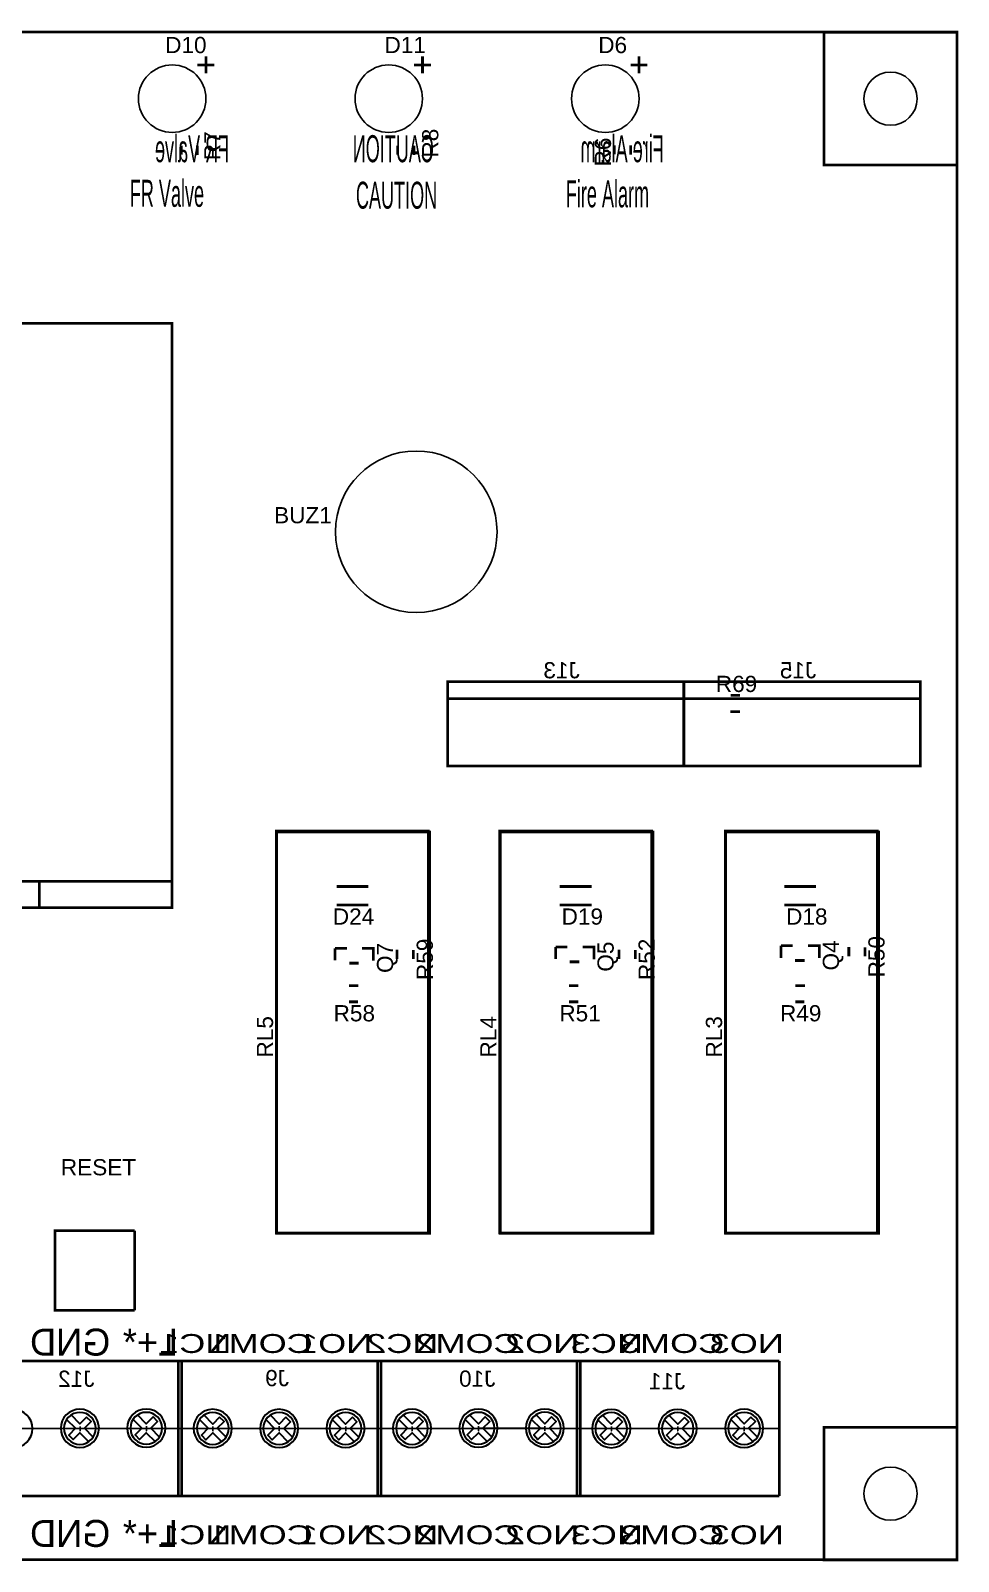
# Model space of a CAD drawing. Header units: centimetres. Extents: x -11 to 419, y -6 to 110.
# Drawn here: x 349 to 418.9, y -5.6 to 109.6 of the extents above; entities that cross this region are included whole.
import ezdxf

# ---------------------------------------------------------------- set-up
doc = ezdxf.new("R2010")
doc.units = ezdxf.units.CM
doc.header["$MEASUREMENT"] = 0
doc.layers.add('layer 1', color=7, linetype='Continuous')

msp = doc.modelspace()

# ---------------------------------------------------------------- linework, layer by layer
at = {"const_width": 0.203}
for points in [[(418.76, -5.5), (218.76, -5.5), (218.76, 109.5), (418.76, 109.5), (418.76, -5.5)], [(418.75, 99.48), (408.75, 99.48), (408.75, 109.48), (418.75, 109.48), (418.75, 99.48)], [(362.22, 107.66), (362.22, 106.39)], [(378.52, 107.66), (378.52, 106.39)], [(394.82, 107.66), (394.82, 106.39)], [(362.85, 107.02), (361.58, 107.02)], [(379.15, 107.02), (377.88, 107.02)], [(395.45, 107.02), (394.18, 107.02)], [(360.36, 100.95), (360.36, 100.26)], [(361.58, 100.95), (361.58, 100.24)], [(376.66, 100.95), (376.66, 100.26)], [(377.88, 100.95), (377.88, 100.24)], [(392.96, 100.98), (392.96, 100.29)], [(394.18, 100.98), (394.18, 100.27)], [(359.67, 43.58), (275.67, 43.58), (275.67, 87.58), (359.67, 87.58), (359.67, 43.58), (349.67, 43.58), (349.67, 45.58), (359.67, 45.58), (359.67, 43.58), (311.67, 43.58), (311.67, 45.58), (359.67, 45.58), (359.67, 43.58)], [(398.19, 54.24), (380.41, 54.24), (380.41, 60.59), (398.19, 60.59), (398.19, 54.24)], [(415.99, 54.24), (398.21, 54.24), (398.21, 60.59), (415.99, 60.59), (415.99, 54.24)], [(380.41, 59.32), (398.19, 59.32)], [(398.21, 59.32), (415.99, 59.32)], [(402.41, 59.57), (401.72, 59.57)], [(402.41, 58.35), (401.7, 58.35)], [(378.95, 19.1), (367.52, 19.1), (367.52, 49.35), (378.95, 49.35), (378.95, 19.1)], [(379.05, 19.08), (367.55, 19.08), (367.55, 49.28), (379.05, 49.28), (379.05, 19.08)], [(395.77, 19.1), (384.34, 19.1), (384.34, 49.35), (395.77, 49.35), (395.77, 19.1)], [(395.87, 19.08), (384.37, 19.08), (384.37, 49.28), (395.87, 49.28), (395.87, 19.08)], [(412.75, 19.1), (401.32, 19.1), (401.32, 49.35), (412.75, 49.35), (412.75, 19.1)], [(412.85, 19.08), (401.35, 19.08), (401.35, 49.28), (412.85, 49.28), (412.85, 19.08)], [(372.05, 45.18), (374.45, 45.18)], [(388.85, 45.18), (391.25, 45.18)], [(405.75, 45.18), (408.15, 45.18)], [(372.05, 43.78), (374.45, 43.78)], [(388.85, 43.78), (391.25, 43.78)], [(405.75, 43.78), (408.15, 43.78)], [(371.94, 40.53), (372.83, 40.53)], [(371.94, 40.53), (371.94, 39.62)], [(374.83, 39.59), (374.83, 40.53), (373.97, 40.53)], [(376.61, 39.72), (376.61, 40.43)], [(377.83, 39.72), (377.83, 40.41)], [(388.54, 40.63), (389.43, 40.63)], [(388.54, 40.63), (388.54, 39.72)], [(391.43, 39.69), (391.43, 40.63), (390.57, 40.63)], [(393.31, 39.72), (393.31, 40.43)], [(394.53, 39.72), (394.53, 40.41)], [(405.5, 40.73), (406.39, 40.73)], [(405.5, 40.73), (405.5, 39.81)], [(408.4, 39.79), (408.4, 40.73), (407.53, 40.73)], [(410.61, 39.92), (410.61, 40.63)], [(411.83, 39.92), (411.83, 40.61)], [(373.01, 39.41), (373.72, 39.41)], [(389.61, 39.51), (390.32, 39.51)], [(406.57, 39.61), (407.28, 39.61)], [(372.98, 37.72), (373.7, 37.72)], [(389.55, 37.72), (390.26, 37.72)], [(406.58, 37.72), (407.3, 37.72)], [(372.98, 36.5), (373.67, 36.5)], [(389.55, 36.5), (390.24, 36.5)], [(406.58, 36.5), (407.27, 36.5)], [(356.85, 19.28), (350.85, 19.28), (350.85, 13.28), (356.85, 13.28)], [(356.85, 19.28), (356.85, 13.28)], [(360.39, 9.46), (345.15, 9.46)], [(360.15, -0.7), (360.15, 9.46)], [(375.39, 9.46), (360.15, 9.46)], [(360.39, 9.46), (360.39, -0.7)], [(375.15, -0.7), (375.15, 9.46)], [(390.39, 9.46), (375.15, 9.46)], [(375.39, -0.7), (375.39, 9.46)], [(390.15, -0.7), (390.15, 9.46)], [(405.39, 9.46), (390.15, 9.46)], [(390.39, -0.7), (390.39, 9.46)], [(405.39, -0.7), (405.39, 9.46)], [(418.75, -5.52), (408.75, -5.52), (408.75, 4.48), (418.75, 4.48), (418.75, -5.52)], [(345.15, -0.7), (360.39, -0.7)], [(360.15, -0.7), (375.39, -0.7)], [(375.15, -0.7), (390.39, -0.7)], [(390.15, -0.7), (405.39, -0.7)]]:
    msp.add_lwpolyline(points, dxfattribs=at)
at = {"linetype": 'Continuous'}
for points in [[(264.46, 4.38), (405.39, 4.38)], [(347.74, 4.38), (352.74, 4.39), (352.74, 4.2), (352.74, 4.54)], [(352.74, 4.39), (357.74, 4.4), (357.74, 4.2), (357.74, 4.55)], [(357.74, 4.38), (362.74, 4.39), (362.74, 4.2), (362.74, 4.54)], [(362.74, 4.39), (367.74, 4.4), (367.74, 4.2), (367.74, 4.55)], [(367.74, 4.38), (372.74, 4.38), (372.74, 4.19), (372.74, 4.54)], [(372.74, 4.38), (377.74, 4.39), (377.74, 4.2), (377.74, 4.54)], [(377.74, 4.39), (382.74, 4.4), (382.74, 4.2), (382.74, 4.55)], [(382.74, 4.4), (387.74, 4.4), (387.74, 4.21), (387.74, 4.55)], [(387.74, 4.38), (392.74, 4.39), (392.74, 4.2), (392.74, 4.54)], [(392.74, 4.38), (397.73, 4.39), (397.73, 4.2), (397.73, 4.54)], [(397.73, 4.38), (402.73, 4.39), (402.73, 4.2), (402.73, 4.54)]]:
    msp.add_lwpolyline(points, dxfattribs=at)
for centre, radius in [((359.68, 104.48), 2.54), ((375.98, 104.48), 2.54), ((392.28, 104.48), 2.54), ((413.75, 104.48), 2), ((359.68, 104.48), 0), ((375.98, 104.48), 0), ((392.28, 104.48), 0), ((378.05, 71.88), 6.08), ((413.75, -0.52), 2)]:
    msp.add_circle(centre, radius)
at = {"layer": 'layer 1', "lineweight": 30}
for points, knots in [([(347.73, 5.82), (348.52, 5.82), (349.17, 5.17), (349.17, 4.38), (349.17, 4.38), (349.17, 3.59), (348.52, 2.94), (347.73, 2.94), (347.73, 2.94), (346.93, 2.94), (346.29, 3.59), (346.29, 4.38), (346.29, 4.38), (346.29, 5.17), (346.93, 5.82), (347.73, 5.82), (347.73, 5.82), (347.73, 5.82), (347.73, 5.82), (347.73, 5.82)], [0, 0, 0, 0, 0.2, 0.2, 0.2, 0.2, 0.4, 0.4, 0.4, 0.4, 0.6, 0.6, 0.6, 0.6, 0.8, 0.8, 0.8, 0.8, 1, 1, 1, 1]), ([(352.73, 5.84), (353.52, 5.84), (354.17, 5.19), (354.17, 4.4), (354.17, 4.4), (354.17, 3.61), (353.52, 2.96), (352.73, 2.96), (352.73, 2.96), (351.93, 2.96), (351.29, 3.61), (351.29, 4.4), (351.29, 4.4), (351.29, 5.19), (351.93, 5.84), (352.73, 5.84), (352.73, 5.84), (352.73, 5.84), (352.73, 5.84), (352.73, 5.84)], [0, 0, 0, 0, 0.2, 0.2, 0.2, 0.2, 0.4, 0.4, 0.4, 0.4, 0.6, 0.6, 0.6, 0.6, 0.8, 0.8, 0.8, 0.8, 1, 1, 1, 1]), ([(357.73, 5.85), (358.52, 5.85), (359.17, 5.2), (359.17, 4.41), (359.17, 4.41), (359.17, 3.62), (358.52, 2.97), (357.73, 2.97), (357.73, 2.97), (356.93, 2.97), (356.29, 3.62), (356.29, 4.41), (356.29, 4.41), (356.29, 5.2), (356.93, 5.85), (357.73, 5.85), (357.73, 5.85), (357.73, 5.85), (357.73, 5.85), (357.73, 5.85)], [0, 0, 0, 0, 0.2, 0.2, 0.2, 0.2, 0.4, 0.4, 0.4, 0.4, 0.6, 0.6, 0.6, 0.6, 0.8, 0.8, 0.8, 0.8, 1, 1, 1, 1]), ([(362.73, 5.83), (363.52, 5.83), (364.17, 5.19), (364.17, 4.4), (364.17, 4.4), (364.17, 3.6), (363.52, 2.96), (362.73, 2.96), (362.73, 2.96), (361.93, 2.96), (361.29, 3.6), (361.29, 4.4), (361.29, 4.4), (361.29, 5.19), (361.93, 5.83), (362.73, 5.83), (362.73, 5.83), (362.73, 5.83), (362.73, 5.83), (362.73, 5.83)], [0, 0, 0, 0, 0.2, 0.2, 0.2, 0.2, 0.4, 0.4, 0.4, 0.4, 0.6, 0.6, 0.6, 0.6, 0.8, 0.8, 0.8, 0.8, 1, 1, 1, 1]), ([(367.73, 5.83), (368.52, 5.83), (369.17, 5.18), (369.17, 4.39), (369.17, 4.39), (369.17, 3.6), (368.52, 2.95), (367.73, 2.95), (367.73, 2.95), (366.93, 2.95), (366.29, 3.6), (366.29, 4.39), (366.29, 4.39), (366.29, 5.18), (366.93, 5.83), (367.73, 5.83), (367.73, 5.83), (367.73, 5.83), (367.73, 5.83), (367.73, 5.83)], [0, 0, 0, 0, 0.2, 0.2, 0.2, 0.2, 0.4, 0.4, 0.4, 0.4, 0.6, 0.6, 0.6, 0.6, 0.8, 0.8, 0.8, 0.8, 1, 1, 1, 1]), ([(372.73, 5.83), (373.52, 5.83), (374.17, 5.19), (374.17, 4.39), (374.17, 4.39), (374.17, 3.6), (373.52, 2.96), (372.73, 2.96), (372.73, 2.96), (371.93, 2.96), (371.29, 3.6), (371.29, 4.39), (371.29, 4.39), (371.29, 5.19), (371.93, 5.83), (372.73, 5.83), (372.73, 5.83), (372.73, 5.83), (372.73, 5.83), (372.73, 5.83)], [0, 0, 0, 0, 0.2, 0.2, 0.2, 0.2, 0.4, 0.4, 0.4, 0.4, 0.6, 0.6, 0.6, 0.6, 0.8, 0.8, 0.8, 0.8, 1, 1, 1, 1]), ([(377.73, 5.84), (378.52, 5.84), (379.17, 5.19), (379.17, 4.4), (379.17, 4.4), (379.17, 3.61), (378.52, 2.96), (377.73, 2.96), (377.73, 2.96), (376.93, 2.96), (376.29, 3.61), (376.29, 4.4), (376.29, 4.4), (376.29, 5.19), (376.93, 5.84), (377.73, 5.84), (377.73, 5.84), (377.73, 5.84), (377.73, 5.84), (377.73, 5.84)], [0, 0, 0, 0, 0.2, 0.2, 0.2, 0.2, 0.4, 0.4, 0.4, 0.4, 0.6, 0.6, 0.6, 0.6, 0.8, 0.8, 0.8, 0.8, 1, 1, 1, 1]), ([(382.73, 5.85), (383.52, 5.85), (384.17, 5.2), (384.17, 4.41), (384.17, 4.41), (384.17, 3.62), (383.52, 2.97), (382.73, 2.97), (382.73, 2.97), (381.93, 2.97), (381.29, 3.62), (381.29, 4.41), (381.29, 4.41), (381.29, 5.2), (381.93, 5.85), (382.73, 5.85), (382.73, 5.85), (382.73, 5.85), (382.73, 5.85), (382.73, 5.85)], [0, 0, 0, 0, 0.2, 0.2, 0.2, 0.2, 0.4, 0.4, 0.4, 0.4, 0.6, 0.6, 0.6, 0.6, 0.8, 0.8, 0.8, 0.8, 1, 1, 1, 1]), ([(387.73, 5.85), (388.52, 5.85), (389.17, 5.21), (389.17, 4.41), (389.17, 4.41), (389.17, 3.62), (388.52, 2.98), (387.73, 2.98), (387.73, 2.98), (386.93, 2.98), (386.29, 3.62), (386.29, 4.41), (386.29, 4.41), (386.29, 5.21), (386.93, 5.85), (387.73, 5.85), (387.73, 5.85), (387.73, 5.85), (387.73, 5.85), (387.73, 5.85)], [0, 0, 0, 0, 0.2, 0.2, 0.2, 0.2, 0.4, 0.4, 0.4, 0.4, 0.6, 0.6, 0.6, 0.6, 0.8, 0.8, 0.8, 0.8, 1, 1, 1, 1]), ([(392.73, 5.82), (393.52, 5.82), (394.17, 5.17), (394.17, 4.38), (394.17, 4.38), (394.17, 3.59), (393.52, 2.94), (392.73, 2.94), (392.73, 2.94), (391.93, 2.94), (391.29, 3.59), (391.29, 4.38), (391.29, 4.38), (391.29, 5.17), (391.93, 5.82), (392.73, 5.82), (392.73, 5.82), (392.73, 5.82), (392.73, 5.82), (392.73, 5.82)], [0, 0, 0, 0, 0.2, 0.2, 0.2, 0.2, 0.4, 0.4, 0.4, 0.4, 0.6, 0.6, 0.6, 0.6, 0.8, 0.8, 0.8, 0.8, 1, 1, 1, 1]), ([(397.73, 5.82), (398.52, 5.82), (399.17, 5.17), (399.17, 4.38), (399.17, 4.38), (399.17, 3.59), (398.52, 2.94), (397.73, 2.94), (397.73, 2.94), (396.93, 2.94), (396.29, 3.59), (396.29, 4.38), (396.29, 4.38), (396.29, 5.17), (396.93, 5.82), (397.73, 5.82), (397.73, 5.82), (397.73, 5.82), (397.73, 5.82), (397.73, 5.82)], [0, 0, 0, 0, 0.2, 0.2, 0.2, 0.2, 0.4, 0.4, 0.4, 0.4, 0.6, 0.6, 0.6, 0.6, 0.8, 0.8, 0.8, 0.8, 1, 1, 1, 1]), ([(402.73, 5.84), (403.52, 5.84), (404.17, 5.19), (404.17, 4.4), (404.17, 4.4), (404.17, 3.61), (403.52, 2.96), (402.73, 2.96), (402.73, 2.96), (401.93, 2.96), (401.29, 3.61), (401.29, 4.4), (401.29, 4.4), (401.29, 5.19), (401.93, 5.84), (402.73, 5.84), (402.73, 5.84), (402.73, 5.84), (402.73, 5.84), (402.73, 5.84)], [0, 0, 0, 0, 0.2, 0.2, 0.2, 0.2, 0.4, 0.4, 0.4, 0.4, 0.6, 0.6, 0.6, 0.6, 0.8, 0.8, 0.8, 0.8, 1, 1, 1, 1]), ([(352.73, 5.6), (353.39, 5.6), (353.93, 5.06), (353.93, 4.4), (353.93, 4.4), (353.93, 3.73), (353.39, 3.19), (352.73, 3.19), (352.73, 3.19), (352.07, 3.19), (351.53, 3.73), (351.53, 4.4), (351.53, 4.4), (351.53, 5.06), (352.07, 5.6), (352.73, 5.6), (352.73, 5.6), (352.73, 5.6), (352.73, 5.6), (352.73, 5.6)], [0, 0, 0, 0, 0.2, 0.2, 0.2, 0.2, 0.4, 0.4, 0.4, 0.4, 0.6, 0.6, 0.6, 0.6, 0.8, 0.8, 0.8, 0.8, 1, 1, 1, 1]), ([(353.24, 5.24), (353.24, 5.24), (353.58, 4.9), (353.58, 4.9), (353.58, 4.9), (353.58, 4.9), (353.07, 4.4), (353.07, 4.4), (353.07, 4.4), (353.07, 4.4), (353.73, 3.73), (353.73, 3.73), (353.73, 3.73), (353.64, 3.6), (353.52, 3.49), (353.39, 3.4), (353.39, 3.4), (353.39, 3.4), (352.73, 4.06), (352.73, 4.06), (352.73, 4.06), (352.73, 4.06), (352.22, 3.55), (352.22, 3.55), (352.22, 3.55), (352.22, 3.55), (351.89, 3.89), (351.89, 3.89), (351.89, 3.89), (351.89, 3.89), (352.39, 4.4), (352.39, 4.4), (352.39, 4.4), (352.39, 4.4), (351.73, 5.06), (351.73, 5.06), (351.73, 5.06), (351.81, 5.19), (351.93, 5.3), (352.07, 5.4), (352.07, 5.4), (352.07, 5.4), (352.73, 4.73), (352.73, 4.73), (352.73, 4.73), (352.73, 4.73), (353.24, 5.24), (353.24, 5.24)], [0, 0, 0, 0, 0.083333, 0.083333, 0.083333, 0.083333, 0.166667, 0.166667, 0.166667, 0.166667, 0.25, 0.25, 0.25, 0.25, 0.333333, 0.333333, 0.333333, 0.333333, 0.416667, 0.416667, 0.416667, 0.416667, 0.5, 0.5, 0.5, 0.5, 0.583333, 0.583333, 0.583333, 0.583333, 0.666667, 0.666667, 0.666667, 0.666667, 0.75, 0.75, 0.75, 0.75, 0.833333, 0.833333, 0.833333, 0.833333, 0.916667, 0.916667, 0.916667, 0.916667, 1, 1, 1, 1]), ([(357.73, 5.6), (358.39, 5.6), (358.93, 5.07), (358.93, 4.41), (358.93, 4.41), (358.93, 3.74), (358.39, 3.2), (357.73, 3.2), (357.73, 3.2), (357.07, 3.2), (356.53, 3.74), (356.53, 4.41), (356.53, 4.41), (356.53, 5.07), (357.07, 5.6), (357.73, 5.6), (357.73, 5.6), (357.73, 5.6), (357.73, 5.6), (357.73, 5.6)], [0, 0, 0, 0, 0.2, 0.2, 0.2, 0.2, 0.4, 0.4, 0.4, 0.4, 0.6, 0.6, 0.6, 0.6, 0.8, 0.8, 0.8, 0.8, 1, 1, 1, 1]), ([(358.24, 5.25), (358.24, 5.25), (358.58, 4.91), (358.58, 4.91), (358.58, 4.91), (358.58, 4.91), (358.07, 4.41), (358.07, 4.41), (358.07, 4.41), (358.07, 4.41), (358.73, 3.74), (358.73, 3.74), (358.73, 3.74), (358.64, 3.6), (358.52, 3.49), (358.39, 3.41), (358.39, 3.41), (358.39, 3.41), (357.73, 4.07), (357.73, 4.07), (357.73, 4.07), (357.73, 4.07), (357.22, 3.55), (357.22, 3.55), (357.22, 3.55), (357.22, 3.55), (356.89, 3.9), (356.89, 3.9), (356.89, 3.9), (356.89, 3.9), (357.39, 4.41), (357.39, 4.41), (357.39, 4.41), (357.39, 4.41), (356.73, 5.07), (356.73, 5.07), (356.73, 5.07), (356.81, 5.2), (356.93, 5.31), (357.07, 5.41), (357.07, 5.41), (357.07, 5.41), (357.73, 4.74), (357.73, 4.74), (357.73, 4.74), (357.73, 4.74), (358.24, 5.25), (358.24, 5.25)], [0, 0, 0, 0, 0.083333, 0.083333, 0.083333, 0.083333, 0.166667, 0.166667, 0.166667, 0.166667, 0.25, 0.25, 0.25, 0.25, 0.333333, 0.333333, 0.333333, 0.333333, 0.416667, 0.416667, 0.416667, 0.416667, 0.5, 0.5, 0.5, 0.5, 0.583333, 0.583333, 0.583333, 0.583333, 0.666667, 0.666667, 0.666667, 0.666667, 0.75, 0.75, 0.75, 0.75, 0.833333, 0.833333, 0.833333, 0.833333, 0.916667, 0.916667, 0.916667, 0.916667, 1, 1, 1, 1]), ([(362.73, 5.59), (363.39, 5.59), (363.93, 5.05), (363.93, 4.4), (363.93, 4.4), (363.93, 3.72), (363.39, 3.19), (362.73, 3.19), (362.73, 3.19), (362.07, 3.19), (361.53, 3.72), (361.53, 4.4), (361.53, 4.4), (361.53, 5.05), (362.07, 5.59), (362.73, 5.59), (362.73, 5.59), (362.73, 5.59), (362.73, 5.59), (362.73, 5.59)], [0, 0, 0, 0, 0.2, 0.2, 0.2, 0.2, 0.4, 0.4, 0.4, 0.4, 0.6, 0.6, 0.6, 0.6, 0.8, 0.8, 0.8, 0.8, 1, 1, 1, 1]), ([(363.24, 5.24), (363.24, 5.24), (363.58, 4.9), (363.58, 4.9), (363.58, 4.9), (363.58, 4.9), (363.07, 4.4), (363.07, 4.4), (363.07, 4.4), (363.07, 4.4), (363.73, 3.72), (363.73, 3.72), (363.73, 3.72), (363.64, 3.59), (363.52, 3.48), (363.39, 3.4), (363.39, 3.4), (363.39, 3.4), (362.73, 4.05), (362.73, 4.05), (362.73, 4.05), (362.73, 4.05), (362.22, 3.54), (362.22, 3.54), (362.22, 3.54), (362.22, 3.54), (361.89, 3.88), (361.89, 3.88), (361.89, 3.88), (361.89, 3.88), (362.39, 4.4), (362.39, 4.4), (362.39, 4.4), (362.39, 4.4), (361.73, 5.05), (361.73, 5.05), (361.73, 5.05), (361.81, 5.19), (361.93, 5.3), (362.07, 5.4), (362.07, 5.4), (362.07, 5.4), (362.73, 4.72), (362.73, 4.72), (362.73, 4.72), (362.73, 4.72), (363.24, 5.24), (363.24, 5.24)], [0, 0, 0, 0, 0.083333, 0.083333, 0.083333, 0.083333, 0.166667, 0.166667, 0.166667, 0.166667, 0.25, 0.25, 0.25, 0.25, 0.333333, 0.333333, 0.333333, 0.333333, 0.416667, 0.416667, 0.416667, 0.416667, 0.5, 0.5, 0.5, 0.5, 0.583333, 0.583333, 0.583333, 0.583333, 0.666667, 0.666667, 0.666667, 0.666667, 0.75, 0.75, 0.75, 0.75, 0.833333, 0.833333, 0.833333, 0.833333, 0.916667, 0.916667, 0.916667, 0.916667, 1, 1, 1, 1]), ([(367.73, 5.58), (368.39, 5.58), (368.93, 5.05), (368.93, 4.39), (368.93, 4.39), (368.93, 3.72), (368.39, 3.18), (367.73, 3.18), (367.73, 3.18), (367.07, 3.18), (366.53, 3.72), (366.53, 4.39), (366.53, 4.39), (366.53, 5.05), (367.07, 5.58), (367.73, 5.58), (367.73, 5.58), (367.73, 5.58), (367.73, 5.58), (367.73, 5.58)], [0, 0, 0, 0, 0.2, 0.2, 0.2, 0.2, 0.4, 0.4, 0.4, 0.4, 0.6, 0.6, 0.6, 0.6, 0.8, 0.8, 0.8, 0.8, 1, 1, 1, 1]), ([(368.24, 5.23), (368.24, 5.23), (368.58, 4.89), (368.58, 4.89), (368.58, 4.89), (368.58, 4.89), (368.07, 4.39), (368.07, 4.39), (368.07, 4.39), (368.07, 4.39), (368.73, 3.72), (368.73, 3.72), (368.73, 3.72), (368.64, 3.58), (368.52, 3.47), (368.39, 3.39), (368.39, 3.39), (368.39, 3.39), (367.73, 4.05), (367.73, 4.05), (367.73, 4.05), (367.73, 4.05), (367.21, 3.53), (367.21, 3.53), (367.21, 3.53), (367.21, 3.53), (366.89, 3.88), (366.89, 3.88), (366.89, 3.88), (366.89, 3.88), (367.39, 4.39), (367.39, 4.39), (367.39, 4.39), (367.39, 4.39), (366.73, 5.05), (366.73, 5.05), (366.73, 5.05), (366.81, 5.18), (366.93, 5.29), (367.07, 5.39), (367.07, 5.39), (367.07, 5.39), (367.73, 4.72), (367.73, 4.72), (367.73, 4.72), (367.73, 4.72), (368.24, 5.23), (368.24, 5.23)], [0, 0, 0, 0, 0.083333, 0.083333, 0.083333, 0.083333, 0.166667, 0.166667, 0.166667, 0.166667, 0.25, 0.25, 0.25, 0.25, 0.333333, 0.333333, 0.333333, 0.333333, 0.416667, 0.416667, 0.416667, 0.416667, 0.5, 0.5, 0.5, 0.5, 0.583333, 0.583333, 0.583333, 0.583333, 0.666667, 0.666667, 0.666667, 0.666667, 0.75, 0.75, 0.75, 0.75, 0.833333, 0.833333, 0.833333, 0.833333, 0.916667, 0.916667, 0.916667, 0.916667, 1, 1, 1, 1]), ([(372.73, 5.59), (373.39, 5.59), (373.93, 5.05), (373.93, 4.39), (373.93, 4.39), (373.93, 3.72), (373.39, 3.19), (372.73, 3.19), (372.73, 3.19), (372.07, 3.19), (371.53, 3.72), (371.53, 4.39), (371.53, 4.39), (371.53, 5.05), (372.07, 5.59), (372.73, 5.59), (372.73, 5.59), (372.73, 5.59), (372.73, 5.59), (372.73, 5.59)], [0, 0, 0, 0, 0.2, 0.2, 0.2, 0.2, 0.4, 0.4, 0.4, 0.4, 0.6, 0.6, 0.6, 0.6, 0.8, 0.8, 0.8, 0.8, 1, 1, 1, 1]), ([(373.24, 5.24), (373.24, 5.24), (373.58, 4.89), (373.58, 4.89), (373.58, 4.89), (373.58, 4.89), (373.07, 4.39), (373.07, 4.39), (373.07, 4.39), (373.07, 4.39), (373.73, 3.72), (373.73, 3.72), (373.73, 3.72), (373.64, 3.59), (373.52, 3.48), (373.39, 3.39), (373.39, 3.39), (373.39, 3.39), (372.73, 4.05), (372.73, 4.05), (372.73, 4.05), (372.73, 4.05), (372.21, 3.54), (372.21, 3.54), (372.21, 3.54), (372.21, 3.54), (371.89, 3.88), (371.89, 3.88), (371.89, 3.88), (371.89, 3.88), (372.39, 4.39), (372.39, 4.39), (372.39, 4.39), (372.39, 4.39), (371.73, 5.05), (371.73, 5.05), (371.73, 5.05), (371.81, 5.19), (371.93, 5.3), (372.07, 5.39), (372.07, 5.39), (372.07, 5.39), (372.73, 4.72), (372.73, 4.72), (372.73, 4.72), (372.73, 4.72), (373.24, 5.24), (373.24, 5.24)], [0, 0, 0, 0, 0.083333, 0.083333, 0.083333, 0.083333, 0.166667, 0.166667, 0.166667, 0.166667, 0.25, 0.25, 0.25, 0.25, 0.333333, 0.333333, 0.333333, 0.333333, 0.416667, 0.416667, 0.416667, 0.416667, 0.5, 0.5, 0.5, 0.5, 0.583333, 0.583333, 0.583333, 0.583333, 0.666667, 0.666667, 0.666667, 0.666667, 0.75, 0.75, 0.75, 0.75, 0.833333, 0.833333, 0.833333, 0.833333, 0.916667, 0.916667, 0.916667, 0.916667, 1, 1, 1, 1]), ([(377.73, 5.6), (378.39, 5.6), (378.93, 5.06), (378.93, 4.4), (378.93, 4.4), (378.93, 3.73), (378.39, 3.19), (377.73, 3.19), (377.73, 3.19), (377.07, 3.19), (376.53, 3.73), (376.53, 4.4), (376.53, 4.4), (376.53, 5.06), (377.07, 5.6), (377.73, 5.6), (377.73, 5.6), (377.73, 5.6), (377.73, 5.6), (377.73, 5.6)], [0, 0, 0, 0, 0.2, 0.2, 0.2, 0.2, 0.4, 0.4, 0.4, 0.4, 0.6, 0.6, 0.6, 0.6, 0.8, 0.8, 0.8, 0.8, 1, 1, 1, 1]), ([(378.24, 5.24), (378.24, 5.24), (378.58, 4.9), (378.58, 4.9), (378.58, 4.9), (378.58, 4.9), (378.07, 4.4), (378.07, 4.4), (378.07, 4.4), (378.07, 4.4), (378.73, 3.73), (378.73, 3.73), (378.73, 3.73), (378.64, 3.6), (378.52, 3.49), (378.39, 3.4), (378.39, 3.4), (378.39, 3.4), (377.73, 4.06), (377.73, 4.06), (377.73, 4.06), (377.73, 4.06), (377.21, 3.55), (377.21, 3.55), (377.21, 3.55), (377.21, 3.55), (376.89, 3.89), (376.89, 3.89), (376.89, 3.89), (376.89, 3.89), (377.39, 4.4), (377.39, 4.4), (377.39, 4.4), (377.39, 4.4), (376.73, 5.06), (376.73, 5.06), (376.73, 5.06), (376.81, 5.19), (376.93, 5.3), (377.07, 5.4), (377.07, 5.4), (377.07, 5.4), (377.73, 4.73), (377.73, 4.73), (377.73, 4.73), (377.73, 4.73), (378.24, 5.24), (378.24, 5.24)], [0, 0, 0, 0, 0.083333, 0.083333, 0.083333, 0.083333, 0.166667, 0.166667, 0.166667, 0.166667, 0.25, 0.25, 0.25, 0.25, 0.333333, 0.333333, 0.333333, 0.333333, 0.416667, 0.416667, 0.416667, 0.416667, 0.5, 0.5, 0.5, 0.5, 0.583333, 0.583333, 0.583333, 0.583333, 0.666667, 0.666667, 0.666667, 0.666667, 0.75, 0.75, 0.75, 0.75, 0.833333, 0.833333, 0.833333, 0.833333, 0.916667, 0.916667, 0.916667, 0.916667, 1, 1, 1, 1]), ([(382.73, 5.6), (383.39, 5.6), (383.93, 5.07), (383.93, 4.41), (383.93, 4.41), (383.93, 3.74), (383.39, 3.2), (382.73, 3.2), (382.73, 3.2), (382.07, 3.2), (381.53, 3.74), (381.53, 4.41), (381.53, 4.41), (381.53, 5.07), (382.07, 5.6), (382.73, 5.6), (382.73, 5.6), (382.73, 5.6), (382.73, 5.6), (382.73, 5.6)], [0, 0, 0, 0, 0.2, 0.2, 0.2, 0.2, 0.4, 0.4, 0.4, 0.4, 0.6, 0.6, 0.6, 0.6, 0.8, 0.8, 0.8, 0.8, 1, 1, 1, 1]), ([(383.24, 5.25), (383.24, 5.25), (383.58, 4.91), (383.58, 4.91), (383.58, 4.91), (383.58, 4.91), (383.07, 4.41), (383.07, 4.41), (383.07, 4.41), (383.07, 4.41), (383.73, 3.74), (383.73, 3.74), (383.73, 3.74), (383.64, 3.6), (383.52, 3.49), (383.39, 3.41), (383.39, 3.41), (383.39, 3.41), (382.73, 4.07), (382.73, 4.07), (382.73, 4.07), (382.73, 4.07), (382.21, 3.55), (382.21, 3.55), (382.21, 3.55), (382.21, 3.55), (381.89, 3.9), (381.89, 3.9), (381.89, 3.9), (381.89, 3.9), (382.39, 4.41), (382.39, 4.41), (382.39, 4.41), (382.39, 4.41), (381.73, 5.07), (381.73, 5.07), (381.73, 5.07), (381.81, 5.2), (381.93, 5.31), (382.07, 5.41), (382.07, 5.41), (382.07, 5.41), (382.73, 4.74), (382.73, 4.74), (382.73, 4.74), (382.73, 4.74), (383.24, 5.25), (383.24, 5.25)], [0, 0, 0, 0, 0.083333, 0.083333, 0.083333, 0.083333, 0.166667, 0.166667, 0.166667, 0.166667, 0.25, 0.25, 0.25, 0.25, 0.333333, 0.333333, 0.333333, 0.333333, 0.416667, 0.416667, 0.416667, 0.416667, 0.5, 0.5, 0.5, 0.5, 0.583333, 0.583333, 0.583333, 0.583333, 0.666667, 0.666667, 0.666667, 0.666667, 0.75, 0.75, 0.75, 0.75, 0.833333, 0.833333, 0.833333, 0.833333, 0.916667, 0.916667, 0.916667, 0.916667, 1, 1, 1, 1]), ([(387.73, 5.61), (388.39, 5.61), (388.93, 5.07), (388.93, 4.41), (388.93, 4.41), (388.93, 3.74), (388.39, 3.21), (387.73, 3.21), (387.73, 3.21), (387.07, 3.21), (386.53, 3.74), (386.53, 4.41), (386.53, 4.41), (386.53, 5.07), (387.07, 5.61), (387.73, 5.61), (387.73, 5.61), (387.73, 5.61), (387.73, 5.61), (387.73, 5.61)], [0, 0, 0, 0, 0.2, 0.2, 0.2, 0.2, 0.4, 0.4, 0.4, 0.4, 0.6, 0.6, 0.6, 0.6, 0.8, 0.8, 0.8, 0.8, 1, 1, 1, 1]), ([(388.24, 5.26), (388.24, 5.26), (388.58, 4.91), (388.58, 4.91), (388.58, 4.91), (388.58, 4.91), (388.07, 4.41), (388.07, 4.41), (388.07, 4.41), (388.07, 4.41), (388.73, 3.74), (388.73, 3.74), (388.73, 3.74), (388.64, 3.61), (388.52, 3.5), (388.39, 3.41), (388.39, 3.41), (388.39, 3.41), (387.73, 4.07), (387.73, 4.07), (387.73, 4.07), (387.73, 4.07), (387.21, 3.56), (387.21, 3.56), (387.21, 3.56), (387.21, 3.56), (386.89, 3.9), (386.89, 3.9), (386.89, 3.9), (386.89, 3.9), (387.39, 4.41), (387.39, 4.41), (387.39, 4.41), (387.39, 4.41), (386.73, 5.07), (386.73, 5.07), (386.73, 5.07), (386.81, 5.21), (386.93, 5.32), (387.07, 5.41), (387.07, 5.41), (387.07, 5.41), (387.73, 4.74), (387.73, 4.74), (387.73, 4.74), (387.73, 4.74), (388.24, 5.26), (388.24, 5.26)], [0, 0, 0, 0, 0.083333, 0.083333, 0.083333, 0.083333, 0.166667, 0.166667, 0.166667, 0.166667, 0.25, 0.25, 0.25, 0.25, 0.333333, 0.333333, 0.333333, 0.333333, 0.416667, 0.416667, 0.416667, 0.416667, 0.5, 0.5, 0.5, 0.5, 0.583333, 0.583333, 0.583333, 0.583333, 0.666667, 0.666667, 0.666667, 0.666667, 0.75, 0.75, 0.75, 0.75, 0.833333, 0.833333, 0.833333, 0.833333, 0.916667, 0.916667, 0.916667, 0.916667, 1, 1, 1, 1]), ([(392.73, 5.58), (393.39, 5.58), (393.93, 5.04), (393.93, 4.38), (393.93, 4.38), (393.93, 3.71), (393.39, 3.17), (392.73, 3.17), (392.73, 3.17), (392.07, 3.17), (391.53, 3.71), (391.53, 4.38), (391.53, 4.38), (391.53, 5.04), (392.07, 5.58), (392.73, 5.58), (392.73, 5.58), (392.73, 5.58), (392.73, 5.58), (392.73, 5.58)], [0, 0, 0, 0, 0.2, 0.2, 0.2, 0.2, 0.4, 0.4, 0.4, 0.4, 0.6, 0.6, 0.6, 0.6, 0.8, 0.8, 0.8, 0.8, 1, 1, 1, 1]), ([(393.24, 5.22), (393.24, 5.22), (393.58, 4.88), (393.58, 4.88), (393.58, 4.88), (393.58, 4.88), (393.07, 4.38), (393.07, 4.38), (393.07, 4.38), (393.07, 4.38), (393.73, 3.71), (393.73, 3.71), (393.73, 3.71), (393.64, 3.58), (393.52, 3.47), (393.39, 3.38), (393.39, 3.38), (393.39, 3.38), (392.73, 4.04), (392.73, 4.04), (392.73, 4.04), (392.73, 4.04), (392.21, 3.53), (392.21, 3.53), (392.21, 3.53), (392.21, 3.53), (391.89, 3.87), (391.89, 3.87), (391.89, 3.87), (391.89, 3.87), (392.39, 4.38), (392.39, 4.38), (392.39, 4.38), (392.39, 4.38), (391.73, 5.04), (391.73, 5.04), (391.73, 5.04), (391.81, 5.17), (391.93, 5.28), (392.07, 5.38), (392.07, 5.38), (392.07, 5.38), (392.73, 4.71), (392.73, 4.71), (392.73, 4.71), (392.73, 4.71), (393.24, 5.22), (393.24, 5.22)], [0, 0, 0, 0, 0.083333, 0.083333, 0.083333, 0.083333, 0.166667, 0.166667, 0.166667, 0.166667, 0.25, 0.25, 0.25, 0.25, 0.333333, 0.333333, 0.333333, 0.333333, 0.416667, 0.416667, 0.416667, 0.416667, 0.5, 0.5, 0.5, 0.5, 0.583333, 0.583333, 0.583333, 0.583333, 0.666667, 0.666667, 0.666667, 0.666667, 0.75, 0.75, 0.75, 0.75, 0.833333, 0.833333, 0.833333, 0.833333, 0.916667, 0.916667, 0.916667, 0.916667, 1, 1, 1, 1]), ([(397.73, 5.58), (398.39, 5.58), (398.93, 5.04), (398.93, 4.38), (398.93, 4.38), (398.93, 3.71), (398.39, 3.18), (397.73, 3.18), (397.73, 3.18), (397.07, 3.18), (396.53, 3.71), (396.53, 4.38), (396.53, 4.38), (396.53, 5.04), (397.07, 5.58), (397.73, 5.58), (397.73, 5.58), (397.73, 5.58), (397.73, 5.58), (397.73, 5.58)], [0, 0, 0, 0, 0.2, 0.2, 0.2, 0.2, 0.4, 0.4, 0.4, 0.4, 0.6, 0.6, 0.6, 0.6, 0.8, 0.8, 0.8, 0.8, 1, 1, 1, 1]), ([(398.24, 5.22), (398.24, 5.22), (398.58, 4.88), (398.58, 4.88), (398.58, 4.88), (398.58, 4.88), (398.07, 4.38), (398.07, 4.38), (398.07, 4.38), (398.07, 4.38), (398.73, 3.71), (398.73, 3.71), (398.73, 3.71), (398.64, 3.58), (398.52, 3.47), (398.39, 3.38), (398.39, 3.38), (398.39, 3.38), (397.73, 4.04), (397.73, 4.04), (397.73, 4.04), (397.73, 4.04), (397.21, 3.53), (397.21, 3.53), (397.21, 3.53), (397.21, 3.53), (396.89, 3.87), (396.89, 3.87), (396.89, 3.87), (396.89, 3.87), (397.39, 4.38), (397.39, 4.38), (397.39, 4.38), (397.39, 4.38), (396.73, 5.04), (396.73, 5.04), (396.73, 5.04), (396.81, 5.17), (396.93, 5.28), (397.07, 5.38), (397.07, 5.38), (397.07, 5.38), (397.73, 4.71), (397.73, 4.71), (397.73, 4.71), (397.73, 4.71), (398.24, 5.22), (398.24, 5.22)], [0, 0, 0, 0, 0.083333, 0.083333, 0.083333, 0.083333, 0.166667, 0.166667, 0.166667, 0.166667, 0.25, 0.25, 0.25, 0.25, 0.333333, 0.333333, 0.333333, 0.333333, 0.416667, 0.416667, 0.416667, 0.416667, 0.5, 0.5, 0.5, 0.5, 0.583333, 0.583333, 0.583333, 0.583333, 0.666667, 0.666667, 0.666667, 0.666667, 0.75, 0.75, 0.75, 0.75, 0.833333, 0.833333, 0.833333, 0.833333, 0.916667, 0.916667, 0.916667, 0.916667, 1, 1, 1, 1]), ([(402.73, 5.6), (403.39, 5.6), (403.93, 5.06), (403.93, 4.4), (403.93, 4.4), (403.93, 3.73), (403.39, 3.19), (402.73, 3.19), (402.73, 3.19), (402.07, 3.19), (401.53, 3.73), (401.53, 4.4), (401.53, 4.4), (401.53, 5.06), (402.07, 5.6), (402.73, 5.6), (402.73, 5.6), (402.73, 5.6), (402.73, 5.6), (402.73, 5.6)], [0, 0, 0, 0, 0.2, 0.2, 0.2, 0.2, 0.4, 0.4, 0.4, 0.4, 0.6, 0.6, 0.6, 0.6, 0.8, 0.8, 0.8, 0.8, 1, 1, 1, 1]), ([(403.24, 5.24), (403.24, 5.24), (403.58, 4.9), (403.58, 4.9), (403.58, 4.9), (403.58, 4.9), (403.07, 4.4), (403.07, 4.4), (403.07, 4.4), (403.07, 4.4), (403.73, 3.73), (403.73, 3.73), (403.73, 3.73), (403.64, 3.6), (403.52, 3.49), (403.39, 3.4), (403.39, 3.4), (403.39, 3.4), (402.73, 4.06), (402.73, 4.06), (402.73, 4.06), (402.73, 4.06), (402.21, 3.55), (402.21, 3.55), (402.21, 3.55), (402.21, 3.55), (401.89, 3.89), (401.89, 3.89), (401.89, 3.89), (401.89, 3.89), (402.39, 4.4), (402.39, 4.4), (402.39, 4.4), (402.39, 4.4), (401.73, 5.06), (401.73, 5.06), (401.73, 5.06), (401.81, 5.19), (401.93, 5.3), (402.07, 5.4), (402.07, 5.4), (402.07, 5.4), (402.73, 4.73), (402.73, 4.73), (402.73, 4.73), (402.73, 4.73), (403.24, 5.24), (403.24, 5.24)], [0, 0, 0, 0, 0.083333, 0.083333, 0.083333, 0.083333, 0.166667, 0.166667, 0.166667, 0.166667, 0.25, 0.25, 0.25, 0.25, 0.333333, 0.333333, 0.333333, 0.333333, 0.416667, 0.416667, 0.416667, 0.416667, 0.5, 0.5, 0.5, 0.5, 0.583333, 0.583333, 0.583333, 0.583333, 0.666667, 0.666667, 0.666667, 0.666667, 0.75, 0.75, 0.75, 0.75, 0.833333, 0.833333, 0.833333, 0.833333, 0.916667, 0.916667, 0.916667, 0.916667, 1, 1, 1, 1])]:
    msp.add_open_spline(points, degree=3, knots=knots, dxfattribs=at)

# ---------------------------------------------------------------- texts
for s, height, width, p in [('D10', 1.219, 1.041667, (359.15, 107.91)), ('D11', 1.219, 1.041667, (375.66, 107.91)), ('D6', 1.219, 1.041667, (391.75, 107.91)), ('FR Valve', 2.032, 0.5, (356.49, 96.34)), ('CAUTION', 2.032, 0.5, (373.51, 96.2)), ('Fire Alarm', 2.032, 0.5, (389.31, 96.3)), ('BUZ1', 1.219, 1.041667, (367.35, 72.52)), ('R69', 1.219, 1.041667, (400.6, 59.82)), ('D24', 1.219, 1.041667, (371.77, 42.31)), ('D19', 1.219, 1.041667, (388.99, 42.31)), ('D18', 1.219, 1.041667, (405.89, 42.31)), ('R58', 1.219, 1.041667, (371.83, 35.03)), ('R51', 1.219, 1.041667, (388.82, 35.03)), ('R49', 1.219, 1.041667, (405.43, 35.03)), ('RESET', 1.219, 1.041667, (351.3, 23.44))]:
    msp.add_text(s, height=height, dxfattribs=dict(width=width)).set_placement(p)
at = {"text_generation_flag": 2}
for s, height, width, p in [('FR Valve', 2.032, 0.5, (363.97, 99.7)), ('CAUTION', 2.032, 0.5, (379.38, 99.7)), ('Fire Alarm', 2.032, 0.5, (396.68, 99.7)), ('J13', 1.219, 1.041667, (390.36, 60.85)), ('J15', 1.219, 1.041667, (408.16, 60.85)), ('NC1', 1.422, 1.428571, (364.14, 10.07)), ('COM1', 1.422, 1.428571, (370.26, 10.07)), ('NO1', 1.422, 1.428571, (374.74, 10.07)), ('NC2', 1.422, 1.428571, (379.72, 10.07)), ('COM2', 1.422, 1.428571, (385.83, 10.07)), ('NO2', 1.422, 1.428571, (390.32, 10.07)), ('NC3', 1.422, 1.428571, (395.12, 10.07)), ('COM3', 1.422, 1.428571, (401.23, 10.07)), ('NO3', 1.422, 1.428571, (405.72, 10.07)), ('J12', 1.219, 1.041667, (353.83, 7.52)), ('J9', 1.219, 1.041667, (368.47, 7.57)), ('J10', 1.219, 1.041667, (384.01, 7.53)), ('J11', 1.219, 1.041667, (398.3, 7.33)), ('NC1', 1.422, 1.428571, (364.14, -4.33)), ('COM1', 1.422, 1.428571, (370.26, -4.33)), ('NO1', 1.422, 1.428571, (374.74, -4.33)), ('NC2', 1.422, 1.428571, (379.72, -4.33)), ('COM2', 1.422, 1.428571, (385.83, -4.33)), ('NO2', 1.422, 1.428571, (390.32, -4.33)), ('NC3', 1.422, 1.428571, (395.12, -4.33)), ('COM3', 1.422, 1.428571, (401.23, -4.33)), ('NO3', 1.422, 1.428571, (405.72, -4.33))]:
    msp.add_text(s, height=height, dxfattribs=dict(at, width=width)).set_placement(p)
at = {"width": 1.041667}
for s, p in [('R7', (363.31, 99.85)), ('R8', (379.71, 100.05)), ('R6', (392.71, 99.38)), ('Q7', (376.31, 38.67)), ('R59', (379.3, 38.14)), ('Q5', (392.91, 38.77)), ('R52', (396, 38.14)), ('Q4', (409.87, 38.86)), ('R50', (413.3, 38.34)), ('RL5', (367.27, 32.31)), ('RL4', (384.09, 32.31)), ('RL3', (401.07, 32.31))]:
    msp.add_text(s, height=1.219, rotation=90, dxfattribs=at).set_placement(p)
at = {"text_generation_flag": 2}
for s, p in [('GND', (355.02, 9.87)), ('L+*', (360.12, 9.87)), ('GND', (355.02, -4.53)), ('L+*', (360.12, -4.53))]:
    msp.add_text(s, height=2.032, dxfattribs=at).set_placement(p)

doc.saveas('drawing.dxf')
